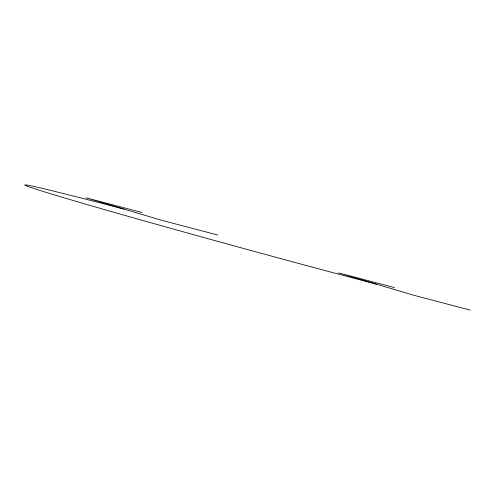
<?xml version="1.0" encoding="UTF-8"?>
<svg xmlns="http://www.w3.org/2000/svg" width="495" height="495" viewBox="0 0 495 495"><rect width="100%" height="100%" fill="white"/><g stroke="black" fill="none" stroke-linecap="round" stroke-linejoin="round"><path stroke-width="0.74" d="M141.954 212.485L85.963 197.796L161.729 220.325L217.713 235.014M394.49 287.576L338.5 272.887L414.266 295.41L470.25 310.105M123.849 209.057A176.201 4.306 15 0 0 58.125 192.215A83.556 2.042 15 0 0 28.308 186.565A176.201 4.306 15 0 0 63.49 197.629A275.963 6.744 15 0 0 122.098 214.62A416.901 10.185 15 0 0 299.772 263.748A275.963 6.744 15 0 0 376.379 284.149"/></g></svg>
